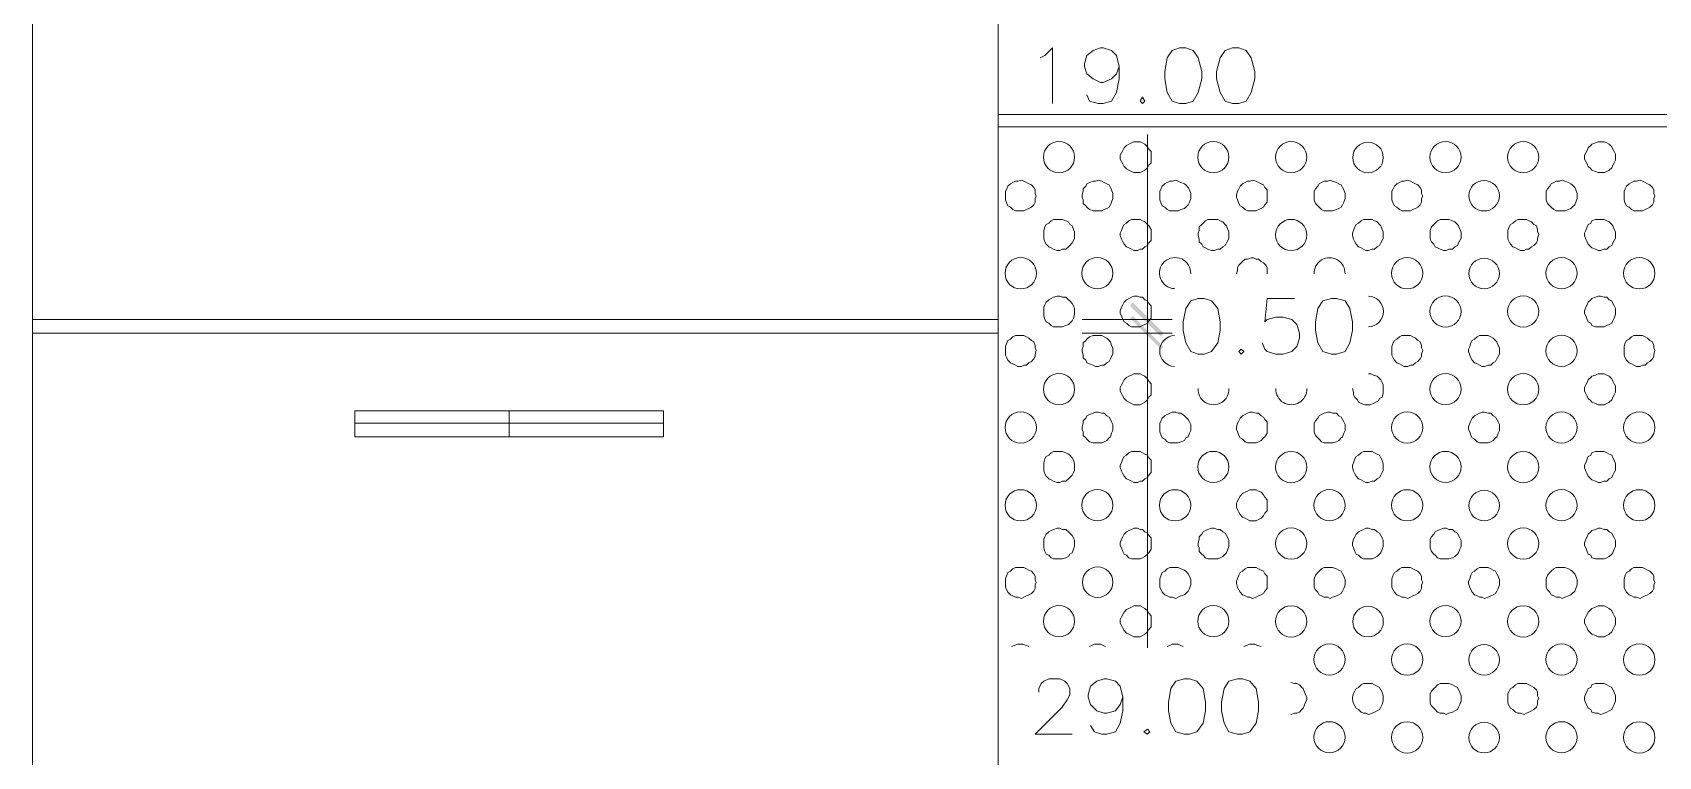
# Model space of a CAD drawing. Header units: inches. Extents: x 0.21 to 4.55, y 0.23 to 3.12.
# Drawn here: x 2.977 to 3.608, y 2.32 to 2.601 of the extents above; entities that cross this region are included whole.
import ezdxf

# ---------------------------------------------------------------- set-up
doc = ezdxf.new("R2010")
doc.units = ezdxf.units.IN
doc.header["$MEASUREMENT"] = 0
doc.layers.add('PDF_0', color=7, linetype='Continuous')
doc.layers.add('PDF_PROYECCION 2', color=7, linetype='Continuous')

msp = doc.modelspace()

# ---------------------------------------------------------------- linework, layer by layer
at = {"layer": 'PDF_0', "lineweight": 5}
for points in [[(2.97734, 2.69868), (2.97734, 2.19929), (3.35176, 2.19929), (3.35176, 2.69868)], [(3.40969, 2.47412), (3.40969, 2.56126)], [(3.40969, 2.50141), (3.40969, 2.48944), (3.40969, 2.48417), (3.40969, 2.4722)], [(3.40969, 2.4995), (3.40969, 2.36208)], [(2.97734, 2.48944), (3.35176, 2.48944)], [(2.97734, 2.48417), (3.35176, 2.48417)], [(3.16215, 2.45401), (3.16215, 2.44395)], [(3.222, 2.44922), (3.1023, 2.44922)]]:
    msp.add_lwpolyline(points, dxfattribs=at)
at = {"layer": 'PDF_0', "lineweight": 13}
for points in [[(3.36804, 2.59095), (3.36995, 2.5919), (3.37283, 2.59478), (3.37283, 2.57323)], [(3.39868, 2.58759), (3.39772, 2.58472), (3.39581, 2.58281), (3.39246, 2.58137), (3.3915, 2.58137), (3.38863, 2.58281), (3.38623, 2.58472), (3.38528, 2.58759), (3.38528, 2.58855), (3.38623, 2.5919), (3.38863, 2.59382), (3.3915, 2.59478), (3.39246, 2.59478), (3.39581, 2.59382), (3.39772, 2.5919), (3.39868, 2.58759), (3.39868, 2.58281), (3.39772, 2.57754), (3.39581, 2.57419), (3.39246, 2.57323), (3.39054, 2.57323), (3.38719, 2.57419), (3.38623, 2.57658)], [(3.46667, 2.49758), (3.45614, 2.49758), (3.45518, 2.48848), (3.45614, 2.48944), (3.45949, 2.4904), (3.46236, 2.4904), (3.46571, 2.48944), (3.46763, 2.48753), (3.46859, 2.48417), (3.46859, 2.48226), (3.46763, 2.47891), (3.46571, 2.47699), (3.46236, 2.47603), (3.45949, 2.47603), (3.45614, 2.47699), (3.45518, 2.47795), (3.45422, 2.48034)], [(3.36756, 2.34484), (3.36756, 2.34628), (3.36852, 2.34819), (3.36948, 2.34915), (3.37139, 2.35011), (3.3757, 2.35011), (3.37761, 2.34915), (3.37857, 2.34819), (3.37953, 2.34628), (3.37953, 2.34389), (3.37857, 2.34197), (3.37666, 2.3391), (3.36612, 2.32856), (3.38049, 2.32856)], [(3.40012, 2.34293), (3.39916, 2.34006), (3.39725, 2.33766), (3.39389, 2.3367), (3.39294, 2.3367), (3.39006, 2.33766), (3.38767, 2.34006), (3.38671, 2.34293), (3.38671, 2.34389), (3.38767, 2.34724), (3.39006, 2.34915), (3.39294, 2.35011), (3.39389, 2.35011), (3.39725, 2.34915), (3.39916, 2.34724), (3.40012, 2.34293), (3.40012, 2.33766), (3.39916, 2.33287), (3.39725, 2.32952), (3.39389, 2.32856), (3.39198, 2.32856), (3.38911, 2.32952), (3.38767, 2.33192)]]:
    msp.add_lwpolyline(points, dxfattribs=at)
for points in [[(3.42214, 2.59478), (3.41927, 2.59382), (3.41736, 2.59095), (3.4164, 2.58568), (3.4164, 2.58281), (3.41736, 2.57754), (3.41927, 2.57419), (3.42214, 2.57323), (3.42454, 2.57323), (3.42741, 2.57419), (3.42933, 2.57754), (3.43076, 2.58281), (3.43076, 2.58568), (3.42933, 2.59095), (3.42741, 2.59382), (3.42454, 2.59478)], [(3.44273, 2.59478), (3.43986, 2.59382), (3.43794, 2.59095), (3.43651, 2.58568), (3.43651, 2.58281), (3.43794, 2.57754), (3.43986, 2.57419), (3.44273, 2.57323), (3.44513, 2.57323), (3.448, 2.57419), (3.44991, 2.57754), (3.45135, 2.58281), (3.45135, 2.58568), (3.44991, 2.59095), (3.448, 2.59382), (3.44513, 2.59478)], [(3.40778, 2.57562), (3.40682, 2.57419), (3.40778, 2.57323), (3.40874, 2.57419)], [(3.42933, 2.49758), (3.42645, 2.49662), (3.42454, 2.49375), (3.42358, 2.48848), (3.42358, 2.48513), (3.42454, 2.48034), (3.42645, 2.47699), (3.42933, 2.47603), (3.43172, 2.47603), (3.43459, 2.47699), (3.43699, 2.48034), (3.43794, 2.48513), (3.43794, 2.48848), (3.43699, 2.49375), (3.43459, 2.49662), (3.43172, 2.49758)], [(3.48104, 2.49758), (3.47768, 2.49662), (3.47577, 2.49375), (3.47481, 2.48848), (3.47481, 2.48513), (3.47577, 2.48034), (3.47768, 2.47699), (3.48104, 2.47603), (3.48295, 2.47603), (3.4863, 2.47699), (3.48822, 2.48034), (3.48918, 2.48513), (3.48918, 2.48848), (3.48822, 2.49375), (3.4863, 2.49662), (3.48295, 2.49758)], [(3.44608, 2.47795), (3.44513, 2.47699), (3.44608, 2.47603), (3.44704, 2.47699)], [(3.42406, 2.35011), (3.42071, 2.34915), (3.41879, 2.34628), (3.41783, 2.34101), (3.41783, 2.33766), (3.41879, 2.33287), (3.42071, 2.32952), (3.42406, 2.32856), (3.42597, 2.32856), (3.42885, 2.32952), (3.43124, 2.33287), (3.4322, 2.33766), (3.4322, 2.34101), (3.43124, 2.34628), (3.42885, 2.34915), (3.42597, 2.35011)], [(3.44465, 2.35011), (3.4413, 2.34915), (3.43938, 2.34628), (3.43842, 2.34101), (3.43842, 2.33766), (3.43938, 2.33287), (3.4413, 2.32952), (3.44465, 2.32856), (3.44656, 2.32856), (3.44943, 2.32952), (3.45183, 2.33287), (3.45279, 2.33766), (3.45279, 2.34101), (3.45183, 2.34628), (3.44943, 2.34915), (3.44656, 2.35011)], [(3.40969, 2.33048), (3.40826, 2.32952), (3.40969, 2.32856), (3.41065, 2.32952)]]:
    msp.add_lwpolyline(points, close=True, dxfattribs=at)
at = {"layer": 'PDF_0', "lineweight": 5}
for points in [[(3.41927, 2.48944), (3.38432, 2.48944)], [(3.41927, 2.48417), (3.38432, 2.48417)], [(3.1023, 2.44395), (3.1023, 2.45401), (3.222, 2.45401), (3.222, 2.44395)]]:
    msp.add_lwpolyline(points, close=True, dxfattribs=at)
at = {"layer": 'PDF_0', "transparency": 33554559}
for points in [[(3.40395, 2.49614), (3.40299, 2.49471), (3.41592, 2.48417)], [(3.40395, 2.49614), (3.40299, 2.49471), (3.41592, 2.48417)], [(3.40299, 2.49471), (3.41592, 2.48417), (3.41496, 2.48274)], [(3.40299, 2.49471), (3.41592, 2.48417), (3.41496, 2.48274)], [(3.41592, 2.47891), (3.40299, 2.48992), (3.40395, 2.49088)], [(3.41592, 2.47891), (3.40299, 2.48992), (3.40395, 2.49088)], [(3.41496, 2.47795), (3.41592, 2.47891), (3.40299, 2.48992)], [(3.41496, 2.47795), (3.41592, 2.47891), (3.40299, 2.48992)]]:
    msp.add_solid(points, dxfattribs=at)
at = {"layer": 'PDF_PROYECCION 2', "lineweight": 5}
for points in [[(4.12119, 2.56892), (3.35176, 2.56892)], [(4.12119, 2.56413), (3.35176, 2.56413)], [(3.45614, 2.50716), (3.45614, 2.50859), (3.45614, 2.50955), (3.45566, 2.51051), (3.4547, 2.51147), (3.45374, 2.51194), (3.45279, 2.5129), (3.45183, 2.5129), (3.45087, 2.51338), (3.44991, 2.51338), (3.44848, 2.5129), (3.44752, 2.5129), (3.44656, 2.51194), (3.44608, 2.51147), (3.44513, 2.51051), (3.44465, 2.50955), (3.44465, 2.50859), (3.44417, 2.50716)], [(3.48918, 2.46263), (3.48965, 2.46119), (3.48965, 2.46023), (3.49013, 2.45928), (3.49109, 2.45832), (3.49157, 2.45736), (3.49253, 2.45688), (3.49396, 2.4564), (3.49492, 2.4564), (3.49588, 2.4564), (3.49731, 2.45688), (3.49827, 2.45736), (3.49923, 2.45784), (3.49971, 2.4588), (3.50067, 2.45928), (3.50115, 2.46071), (3.50115, 2.46167), (3.50115, 2.46263), (3.50115, 2.46406), (3.50067, 2.46502), (3.50019, 2.46598), (3.49923, 2.46694), (3.49875, 2.46742), (3.49731, 2.46789), (3.49636, 2.46837), (3.4954, 2.46837)], [(3.36373, 2.36256), (3.36277, 2.36304), (3.36134, 2.36352), (3.36038, 2.36352), (3.35942, 2.36352), (3.35798, 2.36304), (3.35703, 2.36256)], [(3.39342, 2.36256), (3.39246, 2.36304), (3.3915, 2.36352), (3.39054, 2.36352), (3.38911, 2.36352), (3.38815, 2.36304), (3.38719, 2.36256)], [(3.42358, 2.36256), (3.42262, 2.36304), (3.42166, 2.36352), (3.42023, 2.36352), (3.41927, 2.36352), (3.41831, 2.36304), (3.41736, 2.36256)], [(3.45374, 2.36256), (3.45231, 2.36304), (3.45135, 2.36352), (3.45039, 2.36352), (3.44943, 2.36352), (3.448, 2.36304), (3.44704, 2.36256)], [(3.46524, 2.33622), (3.46667, 2.3367), (3.46763, 2.3367), (3.46859, 2.33718), (3.46954, 2.33814), (3.47002, 2.33862), (3.4705, 2.33958), (3.47098, 2.34101), (3.47146, 2.34197), (3.47146, 2.34293), (3.47098, 2.34389), (3.4705, 2.34532), (3.47002, 2.34628), (3.46954, 2.34676), (3.46859, 2.34772), (3.46763, 2.34819), (3.46667, 2.34819), (3.46524, 2.34867)]]:
    msp.add_lwpolyline(points, dxfattribs=at)
for points in [[(3.41113, 2.55216), (3.41113, 2.5536), (3.41113, 2.55456), (3.41017, 2.55552), (3.40969, 2.55647), (3.40874, 2.55743), (3.40778, 2.55791), (3.40682, 2.55839), (3.40586, 2.55839), (3.40443, 2.55839), (3.40347, 2.55791), (3.40251, 2.55743), (3.40155, 2.55695), (3.4006, 2.55599), (3.40012, 2.55504), (3.39964, 2.55408), (3.39916, 2.55312), (3.39916, 2.55168), (3.39964, 2.55073), (3.40012, 2.54977), (3.4006, 2.54881), (3.40155, 2.54785), (3.40251, 2.54738), (3.40347, 2.5469), (3.40443, 2.54642), (3.40586, 2.54642), (3.40682, 2.54642), (3.40778, 2.5469), (3.40874, 2.54738), (3.40969, 2.54833), (3.41017, 2.54929), (3.41113, 2.55025), (3.41113, 2.55121)], [(3.59116, 2.55216), (3.59116, 2.5536), (3.59068, 2.55456), (3.5902, 2.55552), (3.58972, 2.55647), (3.58877, 2.55743), (3.58781, 2.55791), (3.58685, 2.55839), (3.58541, 2.55839), (3.58446, 2.55839), (3.5835, 2.55791), (3.58206, 2.55743), (3.58158, 2.55695), (3.58063, 2.55599), (3.58015, 2.55504), (3.57967, 2.55408), (3.57919, 2.55312), (3.57919, 2.55168), (3.57967, 2.55073), (3.58015, 2.54977), (3.58063, 2.54881), (3.58158, 2.54785), (3.58206, 2.54738), (3.5835, 2.5469), (3.58446, 2.54642), (3.58541, 2.54642), (3.58685, 2.54642), (3.58781, 2.5469), (3.58877, 2.54738), (3.58972, 2.54833), (3.5902, 2.54929), (3.59068, 2.55025), (3.59116, 2.55121)], [(3.3666, 2.53732), (3.36612, 2.53828), (3.36612, 2.53971), (3.36564, 2.54067), (3.36469, 2.54163), (3.36373, 2.54211), (3.36277, 2.54259), (3.36181, 2.54307), (3.36086, 2.54355), (3.35942, 2.54307), (3.35846, 2.54307), (3.35751, 2.54259), (3.35655, 2.54211), (3.35559, 2.54115), (3.35511, 2.54019), (3.35463, 2.53924), (3.35463, 2.5378), (3.35463, 2.53684), (3.35463, 2.53588), (3.35511, 2.53445), (3.35559, 2.53349), (3.35655, 2.53301), (3.35751, 2.53205), (3.35846, 2.53158), (3.35942, 2.53158), (3.36086, 2.53158), (3.36181, 2.53158), (3.36277, 2.53205), (3.36373, 2.53253), (3.36469, 2.53301), (3.36564, 2.53397), (3.36612, 2.53493), (3.36612, 2.53636)], [(3.39629, 2.53732), (3.39629, 2.53828), (3.39581, 2.53971), (3.39533, 2.54067), (3.39485, 2.54163), (3.39389, 2.54211), (3.39294, 2.54259), (3.39198, 2.54307), (3.39054, 2.54355), (3.38958, 2.54307), (3.38863, 2.54307), (3.38719, 2.54259), (3.38623, 2.54211), (3.38575, 2.54115), (3.3848, 2.54019), (3.3848, 2.53924), (3.38432, 2.5378), (3.38432, 2.53684), (3.3848, 2.53588), (3.3848, 2.53445), (3.38575, 2.53349), (3.38623, 2.53301), (3.38719, 2.53205), (3.38863, 2.53158), (3.38958, 2.53158), (3.39054, 2.53158), (3.39198, 2.53158), (3.39294, 2.53205), (3.39389, 2.53253), (3.39485, 2.53301), (3.39533, 2.53397), (3.39581, 2.53493), (3.39629, 2.53636)], [(3.42645, 2.53732), (3.42645, 2.53828), (3.42597, 2.53971), (3.42549, 2.54067), (3.42454, 2.54163), (3.42406, 2.54211), (3.42262, 2.54259), (3.42166, 2.54307), (3.42071, 2.54355), (3.41927, 2.54307), (3.41831, 2.54307), (3.41736, 2.54259), (3.4164, 2.54211), (3.41544, 2.54115), (3.41496, 2.54019), (3.41448, 2.53924), (3.41448, 2.5378), (3.41448, 2.53684), (3.41448, 2.53588), (3.41496, 2.53445), (3.41544, 2.53349), (3.4164, 2.53301), (3.41736, 2.53205), (3.41831, 2.53158), (3.41927, 2.53158), (3.42071, 2.53158), (3.42166, 2.53158), (3.42262, 2.53205), (3.42406, 2.53253), (3.42454, 2.53301), (3.42549, 2.53397), (3.42597, 2.53493), (3.42645, 2.53636)], [(3.45614, 2.53732), (3.45614, 2.53828), (3.45614, 2.53971), (3.45518, 2.54067), (3.4547, 2.54163), (3.45374, 2.54211), (3.45279, 2.54259), (3.45183, 2.54307), (3.45039, 2.54355), (3.44943, 2.54307), (3.44848, 2.54307), (3.44752, 2.54259), (3.44656, 2.54211), (3.4456, 2.54115), (3.44513, 2.54019), (3.44465, 2.53924), (3.44417, 2.5378), (3.44417, 2.53684), (3.44465, 2.53588), (3.44513, 2.53445), (3.4456, 2.53349), (3.44656, 2.53301), (3.44752, 2.53205), (3.44848, 2.53158), (3.44943, 2.53158), (3.45039, 2.53158), (3.45183, 2.53158), (3.45279, 2.53205), (3.45374, 2.53253), (3.4547, 2.53301), (3.45518, 2.53397), (3.45614, 2.53493), (3.45614, 2.53636)], [(3.4863, 2.53732), (3.4863, 2.53828), (3.48582, 2.53971), (3.48534, 2.54067), (3.48487, 2.54163), (3.48391, 2.54211), (3.48295, 2.54259), (3.48151, 2.54307), (3.48056, 2.54355), (3.4796, 2.54307), (3.47816, 2.54307), (3.47721, 2.54259), (3.47625, 2.54211), (3.47577, 2.54115), (3.47481, 2.54019), (3.47433, 2.53924), (3.47433, 2.5378), (3.47433, 2.53684), (3.47433, 2.53588), (3.47481, 2.53445), (3.47577, 2.53349), (3.47625, 2.53301), (3.47721, 2.53205), (3.47816, 2.53158), (3.4796, 2.53158), (3.48056, 2.53158), (3.48151, 2.53158), (3.48295, 2.53205), (3.48391, 2.53253), (3.48487, 2.53301), (3.48534, 2.53397), (3.48582, 2.53493), (3.4863, 2.53636)], [(3.51647, 2.53732), (3.51599, 2.53828), (3.51599, 2.53971), (3.51551, 2.54067), (3.51455, 2.54163), (3.51359, 2.54211), (3.51264, 2.54259), (3.51168, 2.54307), (3.51072, 2.54355), (3.50928, 2.54307), (3.50833, 2.54307), (3.50737, 2.54259), (3.50641, 2.54211), (3.50545, 2.54115), (3.50498, 2.54019), (3.5045, 2.53924), (3.5045, 2.5378), (3.5045, 2.53684), (3.5045, 2.53588), (3.50498, 2.53445), (3.50545, 2.53349), (3.50641, 2.53301), (3.50737, 2.53205), (3.50833, 2.53158), (3.50928, 2.53158), (3.51072, 2.53158), (3.51168, 2.53158), (3.51264, 2.53205), (3.51359, 2.53253), (3.51455, 2.53301), (3.51551, 2.53397), (3.51599, 2.53493), (3.51599, 2.53636)], [(3.57632, 2.53732), (3.57632, 2.53828), (3.57584, 2.53971), (3.57536, 2.54067), (3.5744, 2.54163), (3.57392, 2.54211), (3.57297, 2.54259), (3.57153, 2.54307), (3.57057, 2.54355), (3.56961, 2.54307), (3.56818, 2.54307), (3.56722, 2.54259), (3.56626, 2.54211), (3.56578, 2.54115), (3.56483, 2.54019), (3.56435, 2.53924), (3.56435, 2.5378), (3.56435, 2.53684), (3.56435, 2.53588), (3.56483, 2.53445), (3.56578, 2.53349), (3.56626, 2.53301), (3.56722, 2.53205), (3.56818, 2.53158), (3.56961, 2.53158), (3.57057, 2.53158), (3.57153, 2.53158), (3.57297, 2.53205), (3.57392, 2.53253), (3.5744, 2.53301), (3.57536, 2.53397), (3.57584, 2.53493), (3.57632, 2.53636)], [(3.60648, 2.53732), (3.606, 2.53828), (3.606, 2.53971), (3.60552, 2.54067), (3.60457, 2.54163), (3.60361, 2.54211), (3.60265, 2.54259), (3.60169, 2.54307), (3.60074, 2.54355), (3.5993, 2.54307), (3.59834, 2.54307), (3.59738, 2.54259), (3.59643, 2.54211), (3.59547, 2.54115), (3.59499, 2.54019), (3.59451, 2.53924), (3.59451, 2.5378), (3.59451, 2.53684), (3.59451, 2.53588), (3.59499, 2.53445), (3.59547, 2.53349), (3.59643, 2.53301), (3.59738, 2.53205), (3.59834, 2.53158), (3.5993, 2.53158), (3.60074, 2.53158), (3.60169, 2.53158), (3.60265, 2.53205), (3.60361, 2.53253), (3.60457, 2.53301), (3.60552, 2.53397), (3.606, 2.53493), (3.606, 2.53636)], [(3.38145, 2.52248), (3.38145, 2.52344), (3.38097, 2.52439), (3.38049, 2.52583), (3.37953, 2.52631), (3.37905, 2.52727), (3.37809, 2.52774), (3.37666, 2.52822), (3.3757, 2.52822), (3.37474, 2.52822), (3.37331, 2.52822), (3.37235, 2.52774), (3.37139, 2.52679), (3.37043, 2.52631), (3.36995, 2.52535), (3.36948, 2.52391), (3.36948, 2.52296), (3.36948, 2.522), (3.36948, 2.52056), (3.36995, 2.51961), (3.37043, 2.51865), (3.37139, 2.51769), (3.37235, 2.51721), (3.37331, 2.51673), (3.37474, 2.51625), (3.3757, 2.51625), (3.37666, 2.51673), (3.37809, 2.51673), (3.37905, 2.51769), (3.37953, 2.51817), (3.38049, 2.51913), (3.38097, 2.52008), (3.38145, 2.52104)], [(3.41113, 2.52248), (3.41113, 2.52344), (3.41113, 2.52439), (3.41017, 2.52583), (3.40969, 2.52631), (3.40874, 2.52727), (3.40778, 2.52774), (3.40682, 2.52822), (3.40586, 2.52822), (3.40443, 2.52822), (3.40347, 2.52822), (3.40251, 2.52774), (3.40155, 2.52679), (3.4006, 2.52631), (3.40012, 2.52535), (3.39964, 2.52391), (3.39916, 2.52296), (3.39916, 2.522), (3.39964, 2.52056), (3.40012, 2.51961), (3.4006, 2.51865), (3.40155, 2.51769), (3.40251, 2.51721), (3.40347, 2.51673), (3.40443, 2.51625), (3.40586, 2.51625), (3.40682, 2.51673), (3.40778, 2.51673), (3.40874, 2.51769), (3.40969, 2.51817), (3.41017, 2.51913), (3.41113, 2.52008), (3.41113, 2.52104)], [(3.4413, 2.52248), (3.4413, 2.52344), (3.44082, 2.52439), (3.44034, 2.52583), (3.43986, 2.52631), (3.4389, 2.52727), (3.43794, 2.52774), (3.43699, 2.52822), (3.43555, 2.52822), (3.43459, 2.52822), (3.43316, 2.52822), (3.4322, 2.52774), (3.43124, 2.52679), (3.43076, 2.52631), (3.4298, 2.52535), (3.4298, 2.52391), (3.42933, 2.52296), (3.42933, 2.522), (3.4298, 2.52056), (3.4298, 2.51961), (3.43076, 2.51865), (3.43124, 2.51769), (3.4322, 2.51721), (3.43316, 2.51673), (3.43459, 2.51625), (3.43555, 2.51625), (3.43699, 2.51673), (3.43794, 2.51673), (3.4389, 2.51769), (3.43986, 2.51817), (3.44034, 2.51913), (3.44082, 2.52008), (3.4413, 2.52104)], [(3.50115, 2.52248), (3.50115, 2.52344), (3.50067, 2.52439), (3.50019, 2.52583), (3.49971, 2.52631), (3.49875, 2.52727), (3.49779, 2.52774), (3.49684, 2.52822), (3.4954, 2.52822), (3.49444, 2.52822), (3.49348, 2.52822), (3.49253, 2.52774), (3.49157, 2.52679), (3.49061, 2.52631), (3.49013, 2.52535), (3.48965, 2.52391), (3.48918, 2.52296), (3.48918, 2.522), (3.48965, 2.52056), (3.49013, 2.51961), (3.49061, 2.51865), (3.49157, 2.51769), (3.49253, 2.51721), (3.49348, 2.51673), (3.49444, 2.51625), (3.4954, 2.51625), (3.49684, 2.51673), (3.49779, 2.51673), (3.49875, 2.51769), (3.49971, 2.51817), (3.50019, 2.51913), (3.50067, 2.52008), (3.50115, 2.52104)], [(3.53131, 2.52248), (3.53131, 2.52344), (3.53083, 2.52439), (3.53035, 2.52583), (3.52987, 2.52631), (3.52892, 2.52727), (3.52796, 2.52774), (3.52652, 2.52822), (3.52556, 2.52822), (3.52461, 2.52822), (3.52317, 2.52822), (3.52221, 2.52774), (3.52125, 2.52679), (3.52078, 2.52631), (3.51982, 2.52535), (3.51934, 2.52391), (3.51934, 2.52296), (3.51934, 2.522), (3.51934, 2.52056), (3.51982, 2.51961), (3.52078, 2.51865), (3.52125, 2.51769), (3.52221, 2.51721), (3.52317, 2.51673), (3.52461, 2.51625), (3.52556, 2.51625), (3.52652, 2.51673), (3.52796, 2.51673), (3.52892, 2.51769), (3.52987, 2.51817), (3.53035, 2.51913), (3.53083, 2.52008), (3.53131, 2.52104)], [(3.53131, 2.52248), (3.53131, 2.52344), (3.53083, 2.52439), (3.53035, 2.52583), (3.52987, 2.52631), (3.52892, 2.52727), (3.52796, 2.52774), (3.52652, 2.52822), (3.52556, 2.52822), (3.52461, 2.52822), (3.52317, 2.52822), (3.52221, 2.52774), (3.52125, 2.52679), (3.52078, 2.52631), (3.51982, 2.52535), (3.51934, 2.52391), (3.51934, 2.52296), (3.51934, 2.522), (3.51934, 2.52056), (3.51982, 2.51961), (3.52078, 2.51865), (3.52125, 2.51769), (3.52221, 2.51721), (3.52317, 2.51673), (3.52461, 2.51625), (3.52556, 2.51625), (3.52652, 2.51673), (3.52796, 2.51673), (3.52892, 2.51769), (3.52987, 2.51817), (3.53035, 2.51913), (3.53083, 2.52008), (3.53131, 2.52104)], [(3.56147, 2.52248), (3.561, 2.52344), (3.561, 2.52439), (3.56052, 2.52583), (3.55956, 2.52631), (3.5586, 2.52727), (3.55764, 2.52774), (3.55669, 2.52822), (3.55573, 2.52822), (3.55429, 2.52822), (3.55333, 2.52822), (3.55238, 2.52774), (3.55142, 2.52679), (3.55046, 2.52631), (3.54998, 2.52535), (3.5495, 2.52391), (3.5495, 2.52296), (3.5495, 2.522), (3.5495, 2.52056), (3.54998, 2.51961), (3.55046, 2.51865), (3.55142, 2.51769), (3.55238, 2.51721), (3.55333, 2.51673), (3.55429, 2.51625), (3.55573, 2.51625), (3.55669, 2.51673), (3.55764, 2.51673), (3.5586, 2.51769), (3.55956, 2.51817), (3.56052, 2.51913), (3.561, 2.52008), (3.561, 2.52104)], [(3.59116, 2.52248), (3.59116, 2.52344), (3.59068, 2.52439), (3.5902, 2.52583), (3.58972, 2.52631), (3.58877, 2.52727), (3.58781, 2.52774), (3.58685, 2.52822), (3.58541, 2.52822), (3.58446, 2.52822), (3.5835, 2.52822), (3.58206, 2.52774), (3.58158, 2.52679), (3.58063, 2.52631), (3.58015, 2.52535), (3.57967, 2.52391), (3.57919, 2.52296), (3.57919, 2.522), (3.57967, 2.52056), (3.58015, 2.51961), (3.58063, 2.51865), (3.58158, 2.51769), (3.58206, 2.51721), (3.5835, 2.51673), (3.58446, 2.51625), (3.58541, 2.51625), (3.58685, 2.51673), (3.58781, 2.51673), (3.58877, 2.51769), (3.58972, 2.51817), (3.5902, 2.51913), (3.59068, 2.52008), (3.59116, 2.52104)], [(3.38145, 2.49231), (3.38145, 2.49375), (3.38097, 2.49471), (3.38049, 2.49567), (3.37953, 2.49662), (3.37905, 2.4971), (3.37809, 2.49806), (3.37666, 2.49806), (3.3757, 2.49854), (3.37474, 2.49854), (3.37331, 2.49806), (3.37235, 2.49758), (3.37139, 2.4971), (3.37043, 2.49614), (3.36995, 2.49519), (3.36948, 2.49423), (3.36948, 2.49279), (3.36948, 2.49183), (3.36948, 2.49088), (3.36995, 2.48944), (3.37043, 2.48848), (3.37139, 2.488), (3.37235, 2.48705), (3.37331, 2.48657), (3.37474, 2.48657), (3.3757, 2.48657), (3.37666, 2.48657), (3.37809, 2.48705), (3.37905, 2.48753), (3.37953, 2.488), (3.38049, 2.48896), (3.38097, 2.48992), (3.38145, 2.49136)], [(3.41113, 2.49231), (3.41113, 2.49375), (3.41113, 2.49471), (3.41017, 2.49567), (3.40969, 2.49662), (3.40874, 2.4971), (3.40778, 2.49806), (3.40682, 2.49806), (3.40586, 2.49854), (3.40443, 2.49854), (3.40347, 2.49806), (3.40251, 2.49758), (3.40155, 2.4971), (3.4006, 2.49614), (3.40012, 2.49519), (3.39964, 2.49423), (3.39916, 2.49279), (3.39916, 2.49183), (3.39964, 2.49088), (3.40012, 2.48944), (3.4006, 2.48848), (3.40155, 2.488), (3.40251, 2.48705), (3.40347, 2.48657), (3.40443, 2.48657), (3.40586, 2.48657), (3.40682, 2.48657), (3.40778, 2.48705), (3.40874, 2.48753), (3.40969, 2.488), (3.41017, 2.48896), (3.41113, 2.48992), (3.41113, 2.49136)], [(3.59116, 2.49231), (3.59116, 2.49375), (3.59068, 2.49471), (3.5902, 2.49567), (3.58972, 2.49662), (3.58877, 2.4971), (3.58781, 2.49806), (3.58685, 2.49806), (3.58541, 2.49854), (3.58446, 2.49854), (3.5835, 2.49806), (3.58206, 2.49758), (3.58158, 2.4971), (3.58063, 2.49614), (3.58015, 2.49519), (3.57967, 2.49423), (3.57919, 2.49279), (3.57919, 2.49183), (3.57967, 2.49088), (3.58015, 2.48944), (3.58063, 2.48848), (3.58158, 2.488), (3.58206, 2.48705), (3.5835, 2.48657), (3.58446, 2.48657), (3.58541, 2.48657), (3.58685, 2.48657), (3.58781, 2.48705), (3.58877, 2.48753), (3.58972, 2.488), (3.5902, 2.48896), (3.59068, 2.48992), (3.59116, 2.49136)], [(3.3666, 2.47747), (3.36612, 2.47843), (3.36612, 2.47939), (3.36564, 2.48082), (3.36469, 2.4813), (3.36373, 2.48226), (3.36277, 2.48274), (3.36181, 2.48322), (3.36086, 2.48322), (3.35942, 2.48322), (3.35846, 2.48322), (3.35751, 2.48274), (3.35655, 2.48178), (3.35559, 2.4813), (3.35511, 2.48034), (3.35463, 2.47891), (3.35463, 2.47795), (3.35463, 2.47699), (3.35463, 2.47556), (3.35511, 2.4746), (3.35559, 2.47364), (3.35655, 2.47268), (3.35751, 2.4722), (3.35846, 2.47173), (3.35942, 2.47125), (3.36086, 2.47125), (3.36181, 2.47173), (3.36277, 2.47173), (3.36373, 2.47268), (3.36469, 2.47316), (3.36564, 2.47412), (3.36612, 2.47508), (3.36612, 2.47603)], [(3.39629, 2.47747), (3.39629, 2.47843), (3.39581, 2.47939), (3.39533, 2.48082), (3.39485, 2.4813), (3.39389, 2.48226), (3.39294, 2.48274), (3.39198, 2.48322), (3.39054, 2.48322), (3.38958, 2.48322), (3.38863, 2.48322), (3.38719, 2.48274), (3.38623, 2.48178), (3.38575, 2.4813), (3.3848, 2.48034), (3.3848, 2.47891), (3.38432, 2.47795), (3.38432, 2.47699), (3.3848, 2.47556), (3.3848, 2.4746), (3.38575, 2.47364), (3.38623, 2.47268), (3.38719, 2.4722), (3.38863, 2.47173), (3.38958, 2.47125), (3.39054, 2.47125), (3.39198, 2.47173), (3.39294, 2.47173), (3.39389, 2.47268), (3.39485, 2.47316), (3.39533, 2.47412), (3.39581, 2.47508), (3.39629, 2.47603)], [(3.51647, 2.47747), (3.51599, 2.47843), (3.51599, 2.47939), (3.51551, 2.48082), (3.51455, 2.4813), (3.51359, 2.48226), (3.51264, 2.48274), (3.51168, 2.48322), (3.51072, 2.48322), (3.50928, 2.48322), (3.50833, 2.48322), (3.50737, 2.48274), (3.50641, 2.48178), (3.50545, 2.4813), (3.50498, 2.48034), (3.5045, 2.47891), (3.5045, 2.47795), (3.5045, 2.47699), (3.5045, 2.47556), (3.50498, 2.4746), (3.50545, 2.47364), (3.50641, 2.47268), (3.50737, 2.4722), (3.50833, 2.47173), (3.50928, 2.47125), (3.51072, 2.47125), (3.51168, 2.47173), (3.51264, 2.47173), (3.51359, 2.47268), (3.51455, 2.47316), (3.51551, 2.47412), (3.51599, 2.47508), (3.51599, 2.47603)], [(3.54615, 2.47747), (3.54615, 2.47843), (3.54567, 2.47939), (3.54519, 2.48082), (3.54472, 2.4813), (3.54376, 2.48226), (3.5428, 2.48274), (3.54184, 2.48322), (3.54041, 2.48322), (3.53945, 2.48322), (3.53849, 2.48322), (3.53753, 2.48274), (3.53658, 2.48178), (3.53562, 2.4813), (3.53514, 2.48034), (3.53466, 2.47891), (3.53418, 2.47795), (3.53418, 2.47699), (3.53466, 2.47556), (3.53514, 2.4746), (3.53562, 2.47364), (3.53658, 2.47268), (3.53753, 2.4722), (3.53849, 2.47173), (3.53945, 2.47125), (3.54041, 2.47125), (3.54184, 2.47173), (3.5428, 2.47173), (3.54376, 2.47268), (3.54472, 2.47316), (3.54519, 2.47412), (3.54567, 2.47508), (3.54615, 2.47603)], [(3.60648, 2.47747), (3.606, 2.47843), (3.606, 2.47939), (3.60552, 2.48082), (3.60457, 2.4813), (3.60361, 2.48226), (3.60265, 2.48274), (3.60169, 2.48322), (3.60074, 2.48322), (3.5993, 2.48322), (3.59834, 2.48322), (3.59738, 2.48274), (3.59643, 2.48178), (3.59547, 2.4813), (3.59499, 2.48034), (3.59451, 2.47891), (3.59451, 2.47795), (3.59451, 2.47699), (3.59451, 2.47556), (3.59499, 2.4746), (3.59547, 2.47364), (3.59643, 2.47268), (3.59738, 2.4722), (3.59834, 2.47173), (3.5993, 2.47125), (3.60074, 2.47125), (3.60169, 2.47173), (3.60265, 2.47173), (3.60361, 2.47268), (3.60457, 2.47316), (3.60552, 2.47412), (3.606, 2.47508), (3.606, 2.47603)], [(3.41113, 2.46263), (3.41113, 2.46359), (3.41113, 2.46454), (3.41017, 2.4655), (3.40969, 2.46646), (3.40874, 2.46742), (3.40778, 2.46789), (3.40682, 2.46837), (3.40586, 2.46837), (3.40443, 2.46837), (3.40347, 2.46789), (3.40251, 2.46742), (3.40155, 2.46694), (3.4006, 2.46598), (3.40012, 2.46502), (3.39964, 2.46406), (3.39916, 2.46311), (3.39916, 2.46167), (3.39964, 2.46071), (3.40012, 2.45976), (3.4006, 2.4588), (3.40155, 2.45784), (3.40251, 2.45736), (3.40347, 2.45688), (3.40443, 2.4564), (3.40586, 2.4564), (3.40682, 2.4564), (3.40778, 2.45688), (3.40874, 2.45736), (3.40969, 2.45832), (3.41017, 2.45928), (3.41113, 2.46023), (3.41113, 2.46119)], [(3.59116, 2.46263), (3.59116, 2.46359), (3.59068, 2.46454), (3.5902, 2.4655), (3.58972, 2.46646), (3.58877, 2.46742), (3.58781, 2.46789), (3.58685, 2.46837), (3.58541, 2.46837), (3.58446, 2.46837), (3.5835, 2.46789), (3.58206, 2.46742), (3.58158, 2.46694), (3.58063, 2.46598), (3.58015, 2.46502), (3.57967, 2.46406), (3.57919, 2.46311), (3.57919, 2.46167), (3.57967, 2.46071), (3.58015, 2.45976), (3.58063, 2.4588), (3.58158, 2.45784), (3.58206, 2.45736), (3.5835, 2.45688), (3.58446, 2.4564), (3.58541, 2.4564), (3.58685, 2.4564), (3.58781, 2.45688), (3.58877, 2.45736), (3.58972, 2.45832), (3.5902, 2.45928), (3.59068, 2.46023), (3.59116, 2.46119)], [(3.39629, 2.44731), (3.39629, 2.44874), (3.39581, 2.4497), (3.39533, 2.45066), (3.39485, 2.45162), (3.39389, 2.45209), (3.39294, 2.45305), (3.39198, 2.45305), (3.39054, 2.45353), (3.38958, 2.45353), (3.38863, 2.45305), (3.38719, 2.45257), (3.38623, 2.45209), (3.38575, 2.45114), (3.3848, 2.45018), (3.3848, 2.44922), (3.38432, 2.44779), (3.38432, 2.44683), (3.3848, 2.44587), (3.3848, 2.44443), (3.38575, 2.44348), (3.38623, 2.443), (3.38719, 2.44204), (3.38863, 2.44156), (3.38958, 2.44156), (3.39054, 2.44156), (3.39198, 2.44156), (3.39294, 2.44204), (3.39389, 2.44252), (3.39485, 2.44348), (3.39533, 2.44395), (3.39581, 2.44539), (3.39629, 2.44635)], [(3.42645, 2.44731), (3.42645, 2.44874), (3.42597, 2.4497), (3.42549, 2.45066), (3.42454, 2.45162), (3.42406, 2.45209), (3.42262, 2.45305), (3.42166, 2.45305), (3.42071, 2.45353), (3.41927, 2.45353), (3.41831, 2.45305), (3.41736, 2.45257), (3.4164, 2.45209), (3.41544, 2.45114), (3.41496, 2.45018), (3.41448, 2.44922), (3.41448, 2.44779), (3.41448, 2.44683), (3.41448, 2.44587), (3.41496, 2.44443), (3.41544, 2.44348), (3.4164, 2.443), (3.41736, 2.44204), (3.41831, 2.44156), (3.41927, 2.44156), (3.42071, 2.44156), (3.42166, 2.44156), (3.42262, 2.44204), (3.42406, 2.44252), (3.42454, 2.44348), (3.42549, 2.44395), (3.42597, 2.44539), (3.42645, 2.44635)], [(3.45614, 2.44731), (3.45614, 2.44874), (3.45614, 2.4497), (3.45518, 2.45066), (3.4547, 2.45162), (3.45374, 2.45209), (3.45279, 2.45305), (3.45183, 2.45305), (3.45039, 2.45353), (3.44943, 2.45353), (3.44848, 2.45305), (3.44752, 2.45257), (3.44656, 2.45209), (3.4456, 2.45114), (3.44513, 2.45018), (3.44465, 2.44922), (3.44417, 2.44779), (3.44417, 2.44683), (3.44465, 2.44587), (3.44513, 2.44443), (3.4456, 2.44348), (3.44656, 2.443), (3.44752, 2.44204), (3.44848, 2.44156), (3.44943, 2.44156), (3.45039, 2.44156), (3.45183, 2.44156), (3.45279, 2.44204), (3.45374, 2.44252), (3.4547, 2.44348), (3.45518, 2.44395), (3.45614, 2.44539), (3.45614, 2.44635)], [(3.4863, 2.44731), (3.4863, 2.44874), (3.48582, 2.4497), (3.48534, 2.45066), (3.48487, 2.45162), (3.48391, 2.45209), (3.48295, 2.45305), (3.48151, 2.45305), (3.48056, 2.45353), (3.4796, 2.45353), (3.47816, 2.45305), (3.47721, 2.45257), (3.47625, 2.45209), (3.47577, 2.45114), (3.47481, 2.45018), (3.47433, 2.44922), (3.47433, 2.44779), (3.47433, 2.44683), (3.47433, 2.44587), (3.47481, 2.44443), (3.47577, 2.44348), (3.47625, 2.443), (3.47721, 2.44204), (3.47816, 2.44156), (3.4796, 2.44156), (3.48056, 2.44156), (3.48151, 2.44156), (3.48295, 2.44204), (3.48391, 2.44252), (3.48487, 2.44348), (3.48534, 2.44395), (3.48582, 2.44539), (3.4863, 2.44635)], [(3.54615, 2.44731), (3.54615, 2.44874), (3.54567, 2.4497), (3.54519, 2.45066), (3.54472, 2.45162), (3.54376, 2.45209), (3.5428, 2.45305), (3.54184, 2.45305), (3.54041, 2.45353), (3.53945, 2.45353), (3.53849, 2.45305), (3.53753, 2.45257), (3.53658, 2.45209), (3.53562, 2.45114), (3.53514, 2.45018), (3.53466, 2.44922), (3.53418, 2.44779), (3.53418, 2.44683), (3.53466, 2.44587), (3.53514, 2.44443), (3.53562, 2.44348), (3.53658, 2.443), (3.53753, 2.44204), (3.53849, 2.44156), (3.53945, 2.44156), (3.54041, 2.44156), (3.54184, 2.44156), (3.5428, 2.44204), (3.54376, 2.44252), (3.54472, 2.44348), (3.54519, 2.44395), (3.54567, 2.44539), (3.54615, 2.44635)], [(3.38145, 2.43246), (3.38145, 2.43342), (3.38097, 2.43486), (3.38049, 2.43582), (3.37953, 2.43677), (3.37905, 2.43725), (3.37809, 2.43773), (3.37666, 2.43821), (3.3757, 2.43821), (3.37474, 2.43821), (3.37331, 2.43821), (3.37235, 2.43773), (3.37139, 2.43677), (3.37043, 2.43629), (3.36995, 2.43534), (3.36948, 2.4339), (3.36948, 2.43294), (3.36948, 2.43198), (3.36948, 2.43055), (3.36995, 2.42959), (3.37043, 2.42863), (3.37139, 2.42768), (3.37235, 2.4272), (3.37331, 2.42672), (3.37474, 2.42624), (3.3757, 2.42624), (3.37666, 2.42672), (3.37809, 2.42672), (3.37905, 2.42768), (3.37953, 2.42815), (3.38049, 2.42911), (3.38097, 2.43007), (3.38145, 2.43103)], [(3.41113, 2.43246), (3.41113, 2.43342), (3.41113, 2.43486), (3.41017, 2.43582), (3.40969, 2.43677), (3.40874, 2.43725), (3.40778, 2.43773), (3.40682, 2.43821), (3.40586, 2.43821), (3.40443, 2.43821), (3.40347, 2.43821), (3.40251, 2.43773), (3.40155, 2.43677), (3.4006, 2.43629), (3.40012, 2.43534), (3.39964, 2.4339), (3.39916, 2.43294), (3.39916, 2.43198), (3.39964, 2.43055), (3.40012, 2.42959), (3.4006, 2.42863), (3.40155, 2.42768), (3.40251, 2.4272), (3.40347, 2.42672), (3.40443, 2.42624), (3.40586, 2.42624), (3.40682, 2.42672), (3.40778, 2.42672), (3.40874, 2.42768), (3.40969, 2.42815), (3.41017, 2.42911), (3.41113, 2.43007), (3.41113, 2.43103)], [(3.50115, 2.43246), (3.50115, 2.43342), (3.50067, 2.43486), (3.50019, 2.43582), (3.49971, 2.43677), (3.49875, 2.43725), (3.49779, 2.43773), (3.49684, 2.43821), (3.4954, 2.43821), (3.49444, 2.43821), (3.49348, 2.43821), (3.49253, 2.43773), (3.49157, 2.43677), (3.49061, 2.43629), (3.49013, 2.43534), (3.48965, 2.4339), (3.48918, 2.43294), (3.48918, 2.43198), (3.48965, 2.43055), (3.49013, 2.42959), (3.49061, 2.42863), (3.49157, 2.42768), (3.49253, 2.4272), (3.49348, 2.42672), (3.49444, 2.42624), (3.4954, 2.42624), (3.49684, 2.42672), (3.49779, 2.42672), (3.49875, 2.42768), (3.49971, 2.42815), (3.50019, 2.42911), (3.50067, 2.43007), (3.50115, 2.43103)], [(3.59116, 2.43246), (3.59116, 2.43342), (3.59068, 2.43486), (3.5902, 2.43582), (3.58972, 2.43677), (3.58877, 2.43725), (3.58781, 2.43773), (3.58685, 2.43821), (3.58541, 2.43821), (3.58446, 2.43821), (3.5835, 2.43821), (3.58206, 2.43773), (3.58158, 2.43677), (3.58063, 2.43629), (3.58015, 2.43534), (3.57967, 2.4339), (3.57919, 2.43294), (3.57919, 2.43198), (3.57967, 2.43055), (3.58015, 2.42959), (3.58063, 2.42863), (3.58158, 2.42768), (3.58206, 2.4272), (3.5835, 2.42672), (3.58446, 2.42624), (3.58541, 2.42624), (3.58685, 2.42672), (3.58781, 2.42672), (3.58877, 2.42768), (3.58972, 2.42815), (3.5902, 2.42911), (3.59068, 2.43007), (3.59116, 2.43103)], [(3.45614, 2.41762), (3.45614, 2.41858), (3.45614, 2.41954), (3.45518, 2.42049), (3.4547, 2.42145), (3.45374, 2.42241), (3.45279, 2.42289), (3.45183, 2.42337), (3.45039, 2.42337), (3.44943, 2.42337), (3.44848, 2.42289), (3.44752, 2.42241), (3.44656, 2.42193), (3.4456, 2.42097), (3.44513, 2.42001), (3.44465, 2.41906), (3.44417, 2.4181), (3.44417, 2.41666), (3.44465, 2.41571), (3.44513, 2.41475), (3.4456, 2.41379), (3.44656, 2.41283), (3.44752, 2.41235), (3.44848, 2.41188), (3.44943, 2.4114), (3.45039, 2.4114), (3.45183, 2.4114), (3.45279, 2.41188), (3.45374, 2.41235), (3.4547, 2.41331), (3.45518, 2.41427), (3.45614, 2.41523), (3.45614, 2.41618)], [(3.38145, 2.4023), (3.38145, 2.40374), (3.38097, 2.40469), (3.38049, 2.40565), (3.37953, 2.40661), (3.37905, 2.40709), (3.37809, 2.40804), (3.37666, 2.40804), (3.3757, 2.40852), (3.37474, 2.40852), (3.37331, 2.40804), (3.37235, 2.40757), (3.37139, 2.40709), (3.37043, 2.40613), (3.36995, 2.40517), (3.36948, 2.40421), (3.36948, 2.40278), (3.36948, 2.40182), (3.36948, 2.40086), (3.36995, 2.39943), (3.37043, 2.39847), (3.37139, 2.39799), (3.37235, 2.39703), (3.37331, 2.39655), (3.37474, 2.39655), (3.3757, 2.39655), (3.37666, 2.39655), (3.37809, 2.39703), (3.37905, 2.39751), (3.37953, 2.39847), (3.38049, 2.39895), (3.38097, 2.40038), (3.38145, 2.40134)], [(3.41113, 2.4023), (3.41113, 2.40374), (3.41113, 2.40469), (3.41017, 2.40565), (3.40969, 2.40661), (3.40874, 2.40709), (3.40778, 2.40804), (3.40682, 2.40804), (3.40586, 2.40852), (3.40443, 2.40852), (3.40347, 2.40804), (3.40251, 2.40757), (3.40155, 2.40709), (3.4006, 2.40613), (3.40012, 2.40517), (3.39964, 2.40421), (3.39916, 2.40278), (3.39916, 2.40182), (3.39964, 2.40086), (3.40012, 2.39943), (3.4006, 2.39847), (3.40155, 2.39799), (3.40251, 2.39703), (3.40347, 2.39655), (3.40443, 2.39655), (3.40586, 2.39655), (3.40682, 2.39655), (3.40778, 2.39703), (3.40874, 2.39751), (3.40969, 2.39847), (3.41017, 2.39895), (3.41113, 2.40038), (3.41113, 2.40134)], [(3.4413, 2.4023), (3.4413, 2.40374), (3.44082, 2.40469), (3.44034, 2.40565), (3.43986, 2.40661), (3.4389, 2.40709), (3.43794, 2.40804), (3.43699, 2.40804), (3.43555, 2.40852), (3.43459, 2.40852), (3.43316, 2.40804), (3.4322, 2.40757), (3.43124, 2.40709), (3.43076, 2.40613), (3.4298, 2.40517), (3.4298, 2.40421), (3.42933, 2.40278), (3.42933, 2.40182), (3.4298, 2.40086), (3.4298, 2.39943), (3.43076, 2.39847), (3.43124, 2.39799), (3.4322, 2.39703), (3.43316, 2.39655), (3.43459, 2.39655), (3.43555, 2.39655), (3.43699, 2.39655), (3.43794, 2.39703), (3.4389, 2.39751), (3.43986, 2.39847), (3.44034, 2.39895), (3.44082, 2.40038), (3.4413, 2.40134)], [(3.50115, 2.4023), (3.50115, 2.40374), (3.50067, 2.40469), (3.50019, 2.40565), (3.49971, 2.40661), (3.49875, 2.40709), (3.49779, 2.40804), (3.49684, 2.40804), (3.4954, 2.40852), (3.49444, 2.40852), (3.49348, 2.40804), (3.49253, 2.40757), (3.49157, 2.40709), (3.49061, 2.40613), (3.49013, 2.40517), (3.48965, 2.40421), (3.48918, 2.40278), (3.48918, 2.40182), (3.48965, 2.40086), (3.49013, 2.39943), (3.49061, 2.39847), (3.49157, 2.39799), (3.49253, 2.39703), (3.49348, 2.39655), (3.49444, 2.39655), (3.4954, 2.39655), (3.49684, 2.39655), (3.49779, 2.39703), (3.49875, 2.39751), (3.49971, 2.39847), (3.50019, 2.39895), (3.50067, 2.40038), (3.50115, 2.40134)], [(3.53131, 2.4023), (3.53131, 2.40374), (3.53083, 2.40469), (3.53035, 2.40565), (3.52987, 2.40661), (3.52892, 2.40709), (3.52796, 2.40804), (3.52652, 2.40804), (3.52556, 2.40852), (3.52461, 2.40852), (3.52317, 2.40804), (3.52221, 2.40757), (3.52125, 2.40709), (3.52078, 2.40613), (3.51982, 2.40517), (3.51934, 2.40421), (3.51934, 2.40278), (3.51934, 2.40182), (3.51934, 2.40086), (3.51982, 2.39943), (3.52078, 2.39847), (3.52125, 2.39799), (3.52221, 2.39703), (3.52317, 2.39655), (3.52461, 2.39655), (3.52556, 2.39655), (3.52652, 2.39655), (3.52796, 2.39703), (3.52892, 2.39751), (3.52987, 2.39847), (3.53035, 2.39895), (3.53083, 2.40038), (3.53131, 2.40134)], [(3.53131, 2.4023), (3.53131, 2.40374), (3.53083, 2.40469), (3.53035, 2.40565), (3.52987, 2.40661), (3.52892, 2.40709), (3.52796, 2.40804), (3.52652, 2.40804), (3.52556, 2.40852), (3.52461, 2.40852), (3.52317, 2.40804), (3.52221, 2.40757), (3.52125, 2.40709), (3.52078, 2.40613), (3.51982, 2.40517), (3.51934, 2.40421), (3.51934, 2.40278), (3.51934, 2.40182), (3.51934, 2.40086), (3.51982, 2.39943), (3.52078, 2.39847), (3.52125, 2.39799), (3.52221, 2.39703), (3.52317, 2.39655), (3.52461, 2.39655), (3.52556, 2.39655), (3.52652, 2.39655), (3.52796, 2.39703), (3.52892, 2.39751), (3.52987, 2.39847), (3.53035, 2.39895), (3.53083, 2.40038), (3.53131, 2.40134)], [(3.59116, 2.4023), (3.59116, 2.40374), (3.59068, 2.40469), (3.5902, 2.40565), (3.58972, 2.40661), (3.58877, 2.40709), (3.58781, 2.40804), (3.58685, 2.40804), (3.58541, 2.40852), (3.58446, 2.40852), (3.5835, 2.40804), (3.58206, 2.40757), (3.58158, 2.40709), (3.58063, 2.40613), (3.58015, 2.40517), (3.57967, 2.40421), (3.57919, 2.40278), (3.57919, 2.40182), (3.57967, 2.40086), (3.58015, 2.39943), (3.58063, 2.39847), (3.58158, 2.39799), (3.58206, 2.39703), (3.5835, 2.39655), (3.58446, 2.39655), (3.58541, 2.39655), (3.58685, 2.39655), (3.58781, 2.39703), (3.58877, 2.39751), (3.58972, 2.39847), (3.5902, 2.39895), (3.59068, 2.40038), (3.59116, 2.40134)], [(3.3666, 2.38746), (3.36612, 2.38841), (3.36612, 2.38985), (3.36564, 2.39081), (3.36469, 2.39177), (3.36373, 2.39224), (3.36277, 2.39272), (3.36181, 2.3932), (3.36086, 2.3932), (3.35942, 2.3932), (3.35846, 2.3932), (3.35751, 2.39272), (3.35655, 2.39177), (3.35559, 2.39129), (3.35511, 2.39033), (3.35463, 2.38889), (3.35463, 2.38794), (3.35463, 2.38698), (3.35463, 2.38554), (3.35511, 2.38458), (3.35559, 2.38363), (3.35655, 2.38267), (3.35751, 2.38219), (3.35846, 2.38171), (3.35942, 2.38171), (3.36086, 2.38123), (3.36181, 2.38171), (3.36277, 2.38219), (3.36373, 2.38267), (3.36469, 2.38315), (3.36564, 2.3841), (3.36612, 2.38506), (3.36612, 2.3865)], [(3.42645, 2.38746), (3.42645, 2.38841), (3.42597, 2.38985), (3.42549, 2.39081), (3.42454, 2.39177), (3.42406, 2.39224), (3.42262, 2.39272), (3.42166, 2.3932), (3.42071, 2.3932), (3.41927, 2.3932), (3.41831, 2.3932), (3.41736, 2.39272), (3.4164, 2.39177), (3.41544, 2.39129), (3.41496, 2.39033), (3.41448, 2.38889), (3.41448, 2.38794), (3.41448, 2.38698), (3.41448, 2.38554), (3.41496, 2.38458), (3.41544, 2.38363), (3.4164, 2.38267), (3.41736, 2.38219), (3.41831, 2.38171), (3.41927, 2.38171), (3.42071, 2.38123), (3.42166, 2.38171), (3.42262, 2.38219), (3.42406, 2.38267), (3.42454, 2.38315), (3.42549, 2.3841), (3.42597, 2.38506), (3.42645, 2.3865)], [(3.45614, 2.38746), (3.45614, 2.38841), (3.45614, 2.38985), (3.45518, 2.39081), (3.4547, 2.39177), (3.45374, 2.39224), (3.45279, 2.39272), (3.45183, 2.3932), (3.45039, 2.3932), (3.44943, 2.3932), (3.44848, 2.3932), (3.44752, 2.39272), (3.44656, 2.39177), (3.4456, 2.39129), (3.44513, 2.39033), (3.44465, 2.38889), (3.44417, 2.38794), (3.44417, 2.38698), (3.44465, 2.38554), (3.44513, 2.38458), (3.4456, 2.38363), (3.44656, 2.38267), (3.44752, 2.38219), (3.44848, 2.38171), (3.44943, 2.38171), (3.45039, 2.38123), (3.45183, 2.38171), (3.45279, 2.38219), (3.45374, 2.38267), (3.4547, 2.38315), (3.45518, 2.3841), (3.45614, 2.38506), (3.45614, 2.3865)], [(3.4863, 2.38746), (3.4863, 2.38841), (3.48582, 2.38985), (3.48534, 2.39081), (3.48487, 2.39177), (3.48391, 2.39224), (3.48295, 2.39272), (3.48151, 2.3932), (3.48056, 2.3932), (3.4796, 2.3932), (3.47816, 2.3932), (3.47721, 2.39272), (3.47625, 2.39177), (3.47577, 2.39129), (3.47481, 2.39033), (3.47433, 2.38889), (3.47433, 2.38794), (3.47433, 2.38698), (3.47433, 2.38554), (3.47481, 2.38458), (3.47577, 2.38363), (3.47625, 2.38267), (3.47721, 2.38219), (3.47816, 2.38171), (3.4796, 2.38171), (3.48056, 2.38123), (3.48151, 2.38171), (3.48295, 2.38219), (3.48391, 2.38267), (3.48487, 2.38315), (3.48534, 2.3841), (3.48582, 2.38506), (3.4863, 2.3865)], [(3.51647, 2.38746), (3.51599, 2.38841), (3.51599, 2.38985), (3.51551, 2.39081), (3.51455, 2.39177), (3.51359, 2.39224), (3.51264, 2.39272), (3.51168, 2.3932), (3.51072, 2.3932), (3.50928, 2.3932), (3.50833, 2.3932), (3.50737, 2.39272), (3.50641, 2.39177), (3.50545, 2.39129), (3.50498, 2.39033), (3.5045, 2.38889), (3.5045, 2.38794), (3.5045, 2.38698), (3.5045, 2.38554), (3.50498, 2.38458), (3.50545, 2.38363), (3.50641, 2.38267), (3.50737, 2.38219), (3.50833, 2.38171), (3.50928, 2.38171), (3.51072, 2.38123), (3.51168, 2.38171), (3.51264, 2.38219), (3.51359, 2.38267), (3.51455, 2.38315), (3.51551, 2.3841), (3.51599, 2.38506), (3.51599, 2.3865)], [(3.54615, 2.38746), (3.54615, 2.38841), (3.54567, 2.38985), (3.54519, 2.39081), (3.54472, 2.39177), (3.54376, 2.39224), (3.5428, 2.39272), (3.54184, 2.3932), (3.54041, 2.3932), (3.53945, 2.3932), (3.53849, 2.3932), (3.53753, 2.39272), (3.53658, 2.39177), (3.53562, 2.39129), (3.53514, 2.39033), (3.53466, 2.38889), (3.53418, 2.38794), (3.53418, 2.38698), (3.53466, 2.38554), (3.53514, 2.38458), (3.53562, 2.38363), (3.53658, 2.38267), (3.53753, 2.38219), (3.53849, 2.38171), (3.53945, 2.38171), (3.54041, 2.38123), (3.54184, 2.38171), (3.5428, 2.38219), (3.54376, 2.38267), (3.54472, 2.38315), (3.54519, 2.3841), (3.54567, 2.38506), (3.54615, 2.3865)], [(3.57632, 2.38746), (3.57632, 2.38841), (3.57584, 2.38985), (3.57536, 2.39081), (3.5744, 2.39177), (3.57392, 2.39224), (3.57297, 2.39272), (3.57153, 2.3932), (3.57057, 2.3932), (3.56961, 2.3932), (3.56818, 2.3932), (3.56722, 2.39272), (3.56626, 2.39177), (3.56578, 2.39129), (3.56483, 2.39033), (3.56435, 2.38889), (3.56435, 2.38794), (3.56435, 2.38698), (3.56435, 2.38554), (3.56483, 2.38458), (3.56578, 2.38363), (3.56626, 2.38267), (3.56722, 2.38219), (3.56818, 2.38171), (3.56961, 2.38171), (3.57057, 2.38123), (3.57153, 2.38171), (3.57297, 2.38219), (3.57392, 2.38267), (3.5744, 2.38315), (3.57536, 2.3841), (3.57584, 2.38506), (3.57632, 2.3865)], [(3.60648, 2.38746), (3.606, 2.38841), (3.606, 2.38985), (3.60552, 2.39081), (3.60457, 2.39177), (3.60361, 2.39224), (3.60265, 2.39272), (3.60169, 2.3932), (3.60074, 2.3932), (3.5993, 2.3932), (3.59834, 2.3932), (3.59738, 2.39272), (3.59643, 2.39177), (3.59547, 2.39129), (3.59499, 2.39033), (3.59451, 2.38889), (3.59451, 2.38794), (3.59451, 2.38698), (3.59451, 2.38554), (3.59499, 2.38458), (3.59547, 2.38363), (3.59643, 2.38267), (3.59738, 2.38219), (3.59834, 2.38171), (3.5993, 2.38171), (3.60074, 2.38123), (3.60169, 2.38171), (3.60265, 2.38219), (3.60361, 2.38267), (3.60457, 2.38315), (3.60552, 2.3841), (3.606, 2.38506), (3.606, 2.3865)], [(3.41113, 2.37261), (3.41113, 2.37357), (3.41113, 2.37453), (3.41017, 2.37549), (3.40969, 2.37644), (3.40874, 2.3774), (3.40778, 2.37788), (3.40682, 2.37836), (3.40586, 2.37836), (3.40443, 2.37836), (3.40347, 2.37788), (3.40251, 2.3774), (3.40155, 2.37692), (3.4006, 2.37597), (3.40012, 2.37501), (3.39964, 2.37405), (3.39916, 2.37309), (3.39916, 2.37166), (3.39964, 2.3707), (3.40012, 2.36974), (3.4006, 2.36878), (3.40155, 2.36783), (3.40251, 2.36735), (3.40347, 2.36687), (3.40443, 2.36639), (3.40586, 2.36639), (3.40682, 2.36639), (3.40778, 2.36687), (3.40874, 2.36735), (3.40969, 2.3683), (3.41017, 2.36926), (3.41113, 2.37022), (3.41113, 2.37118)], [(3.59116, 2.37261), (3.59116, 2.37357), (3.59068, 2.37453), (3.5902, 2.37549), (3.58972, 2.37644), (3.58877, 2.3774), (3.58781, 2.37788), (3.58685, 2.37836), (3.58541, 2.37836), (3.58446, 2.37836), (3.5835, 2.37788), (3.58206, 2.3774), (3.58158, 2.37692), (3.58063, 2.37597), (3.58015, 2.37501), (3.57967, 2.37405), (3.57919, 2.37309), (3.57919, 2.37166), (3.57967, 2.3707), (3.58015, 2.36974), (3.58063, 2.36878), (3.58158, 2.36783), (3.58206, 2.36735), (3.5835, 2.36687), (3.58446, 2.36639), (3.58541, 2.36639), (3.58685, 2.36639), (3.58781, 2.36687), (3.58877, 2.36735), (3.58972, 2.3683), (3.5902, 2.36926), (3.59068, 2.37022), (3.59116, 2.37118)], [(3.50115, 2.34245), (3.50115, 2.34341), (3.50067, 2.34484), (3.50019, 2.3458), (3.49971, 2.34676), (3.49875, 2.34724), (3.49779, 2.34772), (3.49684, 2.34819), (3.4954, 2.34819), (3.49444, 2.34819), (3.49348, 2.34819), (3.49253, 2.34772), (3.49157, 2.34676), (3.49061, 2.34628), (3.49013, 2.34532), (3.48965, 2.34436), (3.48918, 2.34293), (3.48918, 2.34197), (3.48965, 2.34053), (3.49013, 2.33958), (3.49061, 2.33862), (3.49157, 2.33814), (3.49253, 2.33718), (3.49348, 2.3367), (3.49444, 2.3367), (3.4954, 2.33622), (3.49684, 2.3367), (3.49779, 2.33718), (3.49875, 2.33766), (3.49971, 2.33814), (3.50019, 2.3391), (3.50067, 2.34006), (3.50115, 2.34149)], [(3.53131, 2.34245), (3.53131, 2.34341), (3.53083, 2.34484), (3.53035, 2.3458), (3.52987, 2.34676), (3.52892, 2.34724), (3.52796, 2.34772), (3.52652, 2.34819), (3.52556, 2.34819), (3.52461, 2.34819), (3.52317, 2.34819), (3.52221, 2.34772), (3.52125, 2.34676), (3.52078, 2.34628), (3.51982, 2.34532), (3.51934, 2.34436), (3.51934, 2.34293), (3.51934, 2.34197), (3.51934, 2.34053), (3.51982, 2.33958), (3.52078, 2.33862), (3.52125, 2.33814), (3.52221, 2.33718), (3.52317, 2.3367), (3.52461, 2.3367), (3.52556, 2.33622), (3.52652, 2.3367), (3.52796, 2.33718), (3.52892, 2.33766), (3.52987, 2.33814), (3.53035, 2.3391), (3.53083, 2.34006), (3.53131, 2.34149)], [(3.53131, 2.34245), (3.53131, 2.34341), (3.53083, 2.34484), (3.53035, 2.3458), (3.52987, 2.34676), (3.52892, 2.34724), (3.52796, 2.34772), (3.52652, 2.34819), (3.52556, 2.34819), (3.52461, 2.34819), (3.52317, 2.34819), (3.52221, 2.34772), (3.52125, 2.34676), (3.52078, 2.34628), (3.51982, 2.34532), (3.51934, 2.34436), (3.51934, 2.34293), (3.51934, 2.34197), (3.51934, 2.34053), (3.51982, 2.33958), (3.52078, 2.33862), (3.52125, 2.33814), (3.52221, 2.33718), (3.52317, 2.3367), (3.52461, 2.3367), (3.52556, 2.33622), (3.52652, 2.3367), (3.52796, 2.33718), (3.52892, 2.33766), (3.52987, 2.33814), (3.53035, 2.3391), (3.53083, 2.34006), (3.53131, 2.34149)], [(3.56147, 2.34245), (3.561, 2.34341), (3.561, 2.34484), (3.56052, 2.3458), (3.55956, 2.34676), (3.5586, 2.34724), (3.55764, 2.34772), (3.55669, 2.34819), (3.55573, 2.34819), (3.55429, 2.34819), (3.55333, 2.34819), (3.55238, 2.34772), (3.55142, 2.34676), (3.55046, 2.34628), (3.54998, 2.34532), (3.5495, 2.34436), (3.5495, 2.34293), (3.5495, 2.34197), (3.5495, 2.34053), (3.54998, 2.33958), (3.55046, 2.33862), (3.55142, 2.33814), (3.55238, 2.33718), (3.55333, 2.3367), (3.55429, 2.3367), (3.55573, 2.33622), (3.55669, 2.3367), (3.55764, 2.33718), (3.5586, 2.33766), (3.55956, 2.33814), (3.56052, 2.3391), (3.561, 2.34006), (3.561, 2.34149)], [(3.59116, 2.34245), (3.59116, 2.34341), (3.59068, 2.34484), (3.5902, 2.3458), (3.58972, 2.34676), (3.58877, 2.34724), (3.58781, 2.34772), (3.58685, 2.34819), (3.58541, 2.34819), (3.58446, 2.34819), (3.5835, 2.34819), (3.58206, 2.34772), (3.58158, 2.34676), (3.58063, 2.34628), (3.58015, 2.34532), (3.57967, 2.34436), (3.57919, 2.34293), (3.57919, 2.34197), (3.57967, 2.34053), (3.58015, 2.33958), (3.58063, 2.33862), (3.58158, 2.33814), (3.58206, 2.33718), (3.5835, 2.3367), (3.58446, 2.3367), (3.58541, 2.33622), (3.58685, 2.3367), (3.58781, 2.33718), (3.58877, 2.33766), (3.58972, 2.33814), (3.5902, 2.3391), (3.59068, 2.34006), (3.59116, 2.34149)]]:
    msp.add_lwpolyline(points, close=True, dxfattribs=at)
for centre, radius in [((3.3754, 2.55243), 0.00605), ((3.43525, 2.55243), 0.00605), ((3.4654, 2.55238), 0.00607), ((3.49522, 2.55229), 0.00592), ((3.52527, 2.55243), 0.00605), ((3.52527, 2.55243), 0.00605), ((3.55541, 2.55238), 0.00607), ((3.54023, 2.53745), 0.00592), ((3.4654, 2.52222), 0.00607), ((3.36054, 2.50737), 0.00607), ((3.39025, 2.50742), 0.00605), ((3.5104, 2.50737), 0.00607), ((3.54023, 2.50728), 0.00592), ((3.57028, 2.50742), 0.00605), ((3.60042, 2.50737), 0.00607), ((3.52527, 2.49258), 0.00605), ((3.52527, 2.49258), 0.00605), ((3.55541, 2.49253), 0.00607), ((3.57027, 2.47726), 0.00605), ((3.3754, 2.46241), 0.00605), ((3.52527, 2.46241), 0.00605), ((3.52527, 2.46241), 0.00605), ((3.55541, 2.46237), 0.00607), ((3.36054, 2.44752), 0.00607), ((3.5104, 2.44752), 0.00607), ((3.57028, 2.44757), 0.00605), ((3.60042, 2.44752), 0.00607), ((3.43525, 2.43225), 0.00605), ((3.4654, 2.4322), 0.00607), ((3.52527, 2.43225), 0.00605), ((3.52527, 2.43225), 0.00605), ((3.55541, 2.4322), 0.00607), ((3.36054, 2.41736), 0.00607), ((3.39025, 2.41741), 0.00605), ((3.42039, 2.41736), 0.00607), ((3.48026, 2.41741), 0.00605), ((3.5104, 2.41736), 0.00607), ((3.54024, 2.41727), 0.00593), ((3.57027, 2.41741), 0.00605), ((3.60042, 2.41736), 0.00607), ((3.4654, 2.40252), 0.00607), ((3.55541, 2.40252), 0.00607), ((3.39038, 2.38756), 0.00591), ((3.3754, 2.3724), 0.00605), ((3.43525, 2.3724), 0.00605), ((3.4654, 2.37235), 0.00607), ((3.49523, 2.37226), 0.00593), ((3.52527, 2.3724), 0.00605), ((3.52527, 2.3724), 0.00605), ((3.55541, 2.37235), 0.00607), ((3.48026, 2.35756), 0.00605), ((3.5104, 2.35751), 0.00607), ((3.54023, 2.35742), 0.00592), ((3.57028, 2.35756), 0.00605), ((3.60042, 2.35751), 0.00607), ((3.48026, 2.32739), 0.00605), ((3.5104, 2.32735), 0.00607), ((3.54024, 2.32726), 0.00593), ((3.57027, 2.32739), 0.00605), ((3.60042, 2.32735), 0.00607)]:
    msp.add_circle(centre, radius, dxfattribs=at)
for centre, radius, start, end in [((3.42042, 2.50744), 0.00604, 357.26294, 268.15584), ((3.48032, 2.50743), 0.00599, 357.35745, 182.64255), ((3.4952, 2.49255), 0.00599, 271.90915, 88.09085), ((3.42043, 2.47723), 0.00599, 91.90915, 268.09085), ((3.43531, 2.46235), 0.00599, 177.35745, 2.64255), ((3.46547, 2.46235), 0.00599, 177.35745, 2.64255)]:
    msp.add_arc(centre, radius, start, end, dxfattribs=at)

doc.saveas('drawing.dxf')
